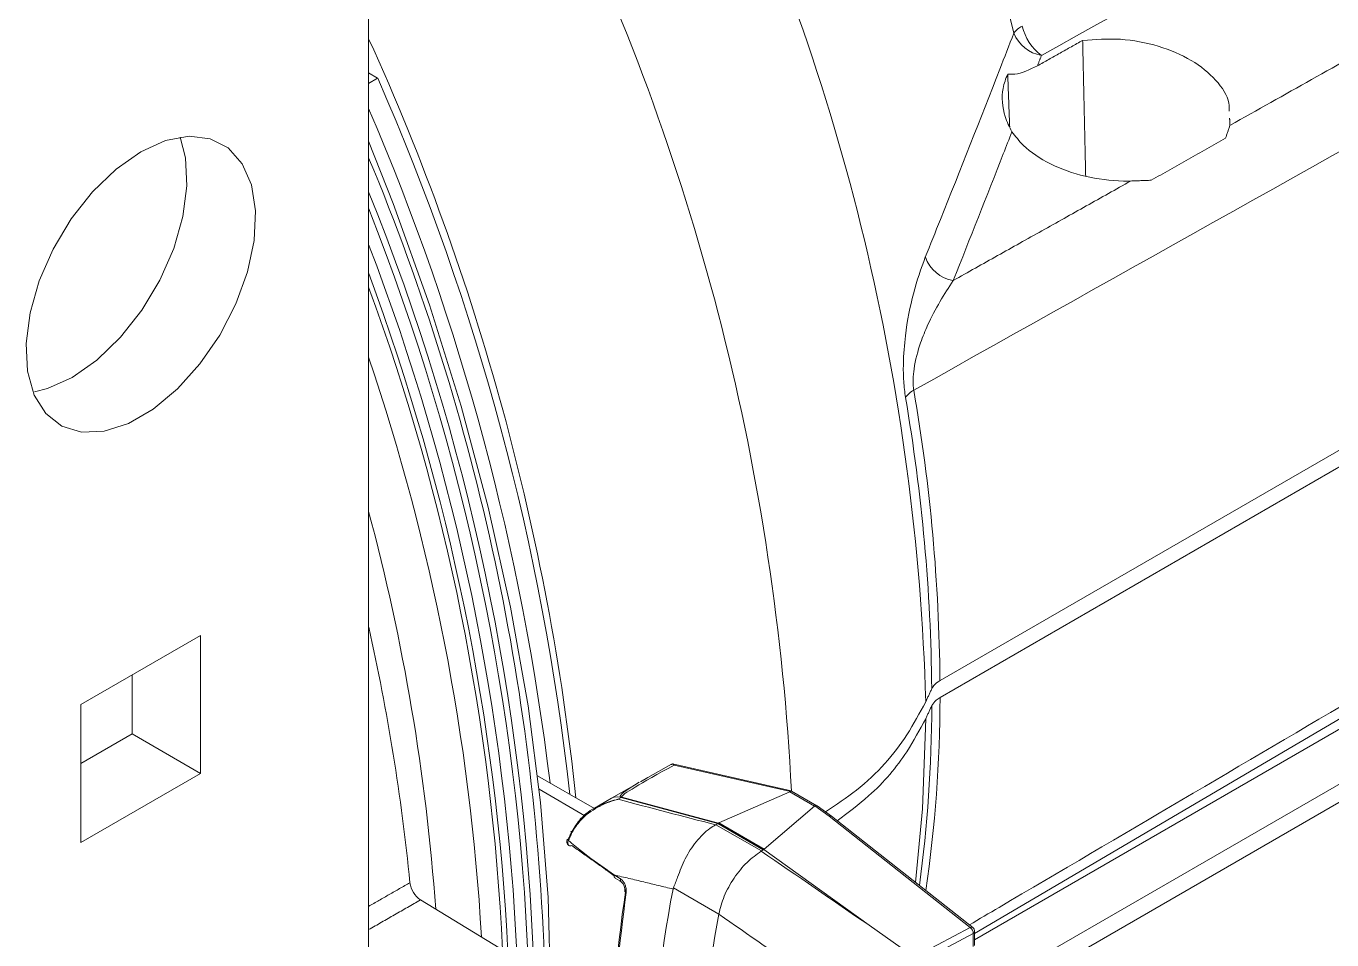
# Model space of a CAD drawing. Extents: x 2 to 136, y 1 to 99.
# Drawn here: x 15.573 to 18.105, y 11.225 to 12.997 of the extents above; entities that cross this region are included whole.
import ezdxf

# ---------------------------------------------------------------- set-up
doc = ezdxf.new("R2010")
doc.units = 0
doc.header["$MEASUREMENT"] = 0
doc.linetypes.add('SLD-Solid', pattern=[0])
doc.layers.add('OBJECT', color=7, linetype='CONTINUOUS')

msp = doc.modelspace()

# ---------------------------------------------------------------- linework, layer by layer
at = {"layer": 'OBJECT', "linetype": 'SLD-Solid', "lineweight": 15}
for p, q in [((16.2369, 17.185), (16.2369, 10.3174)), ((20.6571, 13.6396), (17.3451, 11.7276)), ((17.3451, 11.6949), (20.6571, 13.6069)), ((16.2544, 12.896), (16.2369, 12.9061)), ((16.2544, 12.896), (16.2369, 12.8859)), ((20.1124, 12.7836), (17.4123, 11.2249)), ((17.4954, 11.1666), (20.1054, 12.6733)), ((17.5312, 11.152), (20.0813, 12.6241)), ((15.9109, 11.8151), (15.679, 11.6812)), ((15.9109, 11.5472), (15.9109, 11.8151)), ((15.778, 11.7383), (15.778, 11.624)), ((15.679, 11.6812), (15.679, 11.4133)), ((15.778, 11.624), (15.679, 11.5668)), ((15.778, 11.624), (15.9109, 11.5472)), ((17.0567, 11.5134), (16.8261, 11.5659)), ((16.8296, 11.5636), (17.0548, 11.5124)), ((15.679, 11.4133), (15.9109, 11.5472)), ((16.5644, 11.5429), (16.6749, 11.4791)), ((16.7616, 11.5301), (16.7082, 11.4993)), ((16.5674, 11.5166), (16.6563, 11.4654)), ((16.7082, 11.4993), (16.6751, 11.4802)), ((16.7207, 11.4973), (16.7267, 11.5007)), ((16.9144, 11.4504), (16.7267, 11.5007)), ((16.7278, 11.5013), (16.9156, 11.451)), ((16.9162, 11.4513), (17.054, 11.5118)), ((17.054, 11.5118), (17.1018, 11.4842)), ((17.1065, 11.4847), (17.0568, 11.5133)), ((17.1018, 11.4842), (17.0042, 11.4005)), ((17.102, 11.4843), (17.1018, 11.4842)), ((17.102, 11.4843), (17.1299, 11.4642)), ((17.1347, 11.4644), (17.1067, 11.4845)), ((16.9098, 11.4478), (16.9102, 11.448)), ((16.9102, 11.448), (16.9139, 11.4501)), ((16.9986, 11.397), (16.9102, 11.448)), ((16.9139, 11.4501), (16.9144, 11.4504)), ((16.9139, 11.4501), (17.0023, 11.3991)), ((16.9156, 11.451), (16.9162, 11.4513)), ((17.0042, 11.4005), (16.9162, 11.4513)), ((17.1299, 11.4642), (17.4036, 11.2486)), ((17.4085, 11.2487), (17.1348, 11.4644)), ((16.9986, 11.397), (16.9983, 11.3968)), ((17.0023, 11.3991), (16.9986, 11.397)), ((17.2075, 11.2529), (17.0034, 11.3997)), ((16.8281, 11.3254), (16.9161, 11.2746)), ((16.3375, 11.3021), (16.5606, 11.1665)), ((17.3083, 11.1984), (17.4036, 11.2486)), ((17.4095, 11.2368), (17.3232, 11.1913)), ((17.4095, 11.2119), (17.4095, 11.2368)), ((17.4123, 11.2134), (17.4123, 11.2408))]:
    msp.add_line(p, q, dxfattribs=at)
at = {"layer": 'OBJECT', "linetype": 'SLD-Solid', "lineweight": 15, "flags": 128}
for points in [[(17.4123, 11.2369), (17.9785, 11.5697), (20.6321, 13.1299)], [(15.795, 12.7533), (15.7471, 12.7196), (15.7015, 12.6755), (15.6602, 12.623), (15.6252, 12.5646), (15.5982, 12.5029), (15.5804, 12.441), (15.5726, 12.3816), (15.5752, 12.3276), (15.5881, 12.2814), (15.6106, 12.2453), (15.6418, 12.2209), (15.6801, 12.2094), (15.7239, 12.2113), (15.7709, 12.2265), (15.8191, 12.2543), (15.8661, 12.2934), (15.9098, 12.342), (15.9482, 12.3977), (15.9793, 12.4581), (16.0019, 12.5203), (16.0148, 12.5813), (16.0174, 12.6384), (16.0096, 12.6888), (15.9918, 12.7301), (15.9647, 12.7606), (15.9298, 12.7786), (15.8885, 12.7835), (15.8429, 12.7749), (15.795, 12.7533)], [(15.8713, 12.7818), (15.8818, 12.7413), (15.8845, 12.6873), (15.8767, 12.6279), (15.8588, 12.5659), (15.8318, 12.5043), (15.7968, 12.4459), (15.7556, 12.3934), (15.7099, 12.3492), (15.662, 12.3156)], [(16.2369, 12.7739), (16.2844, 12.6531), (16.3548, 12.4562), (16.4163, 12.2595), (16.4689, 12.0638), (16.5121, 11.87), (16.546, 11.6787), (16.5702, 11.4908), (16.5848, 11.307), (16.5897, 11.1282), (16.5848, 10.9549), (16.5812, 10.9002)], [(15.662, 12.3156), (15.6142, 12.294), (15.5891, 12.2877)], [(17.3173, 11.6535), (17.3111, 11.4787), (17.2977, 11.336)], [(16.8244, 11.5652), (16.7785, 11.5398), (16.7642, 11.5314)], [(16.7251, 11.5015), (16.7189, 11.5021), (16.7133, 11.5014), (16.7082, 11.4993), (16.7082, 11.4993)], [(16.6315, 11.4332), (16.6305, 11.4338), (16.6298, 11.4343), (16.6293, 11.4347), (16.6291, 11.4349), (16.6292, 11.435), (16.6295, 11.4349), (16.6301, 11.4347), (16.6309, 11.4344)], [(16.6243, 11.4172), (16.6233, 11.4179), (16.6225, 11.4185), (16.6221, 11.419), (16.6219, 11.4194), (16.6219, 11.4196)], [(16.7153, 11.3442), (16.7238, 11.3388), (16.7274, 11.3365)], [(16.7362, 11.3162), (16.7351, 11.317), (16.7343, 11.3178), (16.7338, 11.3186), (16.7336, 11.3194), (16.7336, 11.3198)]]:
    msp.add_lwpolyline(points, dxfattribs=at)
at = {"layer": 'OBJECT', "linetype": 'SLD-Solid', "lineweight": 15}
for centre, radius, start, end in [((13.4242, 11.9843), 4.185, 13.8093, 23.4219), ((12.9463, 11.5618), 4.3728, 1.6299, 25.364), ((12.4467, 11.2802), 4.6161, 2.8941, 25.512), ((17.5269, 12.9539), 0.0486, 117.4356, 142.8395), ((17.6003, 13.0192), 0.0983, 193.0569, 233.543), ((11.8836, 10.9927), 4.7824, 6.0874, 24.4562), ((17.5536, 13.0098), 0.0706, 202.0797, 260.414), ((11.9012, 10.9838), 4.7547, 6.3141, 23.714), ((11.8612, 10.9598), 4.7616, 6.8641, 23.2249), ((12.13, 11.0267), 4.4506, 1.4864, 22.6645), ((12.1098, 11.0105), 4.4504, 2.0217, 21.9737), ((12.1031, 11.0034), 4.4469, 2.2119, 21.6265), ((12.1173, 10.9951), 4.4117, 2.5098, 20.9655), ((17.3827, 12.5727), 0.0702, 199.8789, 260.2922), ((12.1089, 10.9844), 4.4035, 2.7938, 20.3724), ((12.2, 11.0066), 4.3011, 2.651, 20.1856), ((12.1855, 10.9827), 4.2774, 3.3185, 18.7062), ((17.3141, 12.2525), 0.0431, 117.3429, 146.5423), ((13.835, 11.695), 3.5102, 0.5313, 9.7723), ((13.8099, 11.679), 3.5193, 0.5305, 9.7724), ((12.2593, 10.9878), 4.1184, 4.1268, 15.0258), ((12.1878, 10.9223), 4.1499, 5.7143, 12.6492), ((14.6565, 11.6864), 2.6726, 352.338, 359.8391), ((14.6957, 11.7018), 2.6495, 351.7223, 359.8511), ((16.7313, 11.4701), 0.032, 97.2067, 101.1818), ((16.738, 11.481), 0.0228, 116.77, 119.9855), ((16.6312, 11.4157), 0.01, 157.3799, 231.6821), ((16.6232, 11.4179), 0.0021, 65.07, 127.3901), ((16.6307, 11.413), 0.00768, 146.7818, 221.9072), ((16.6283, 11.4126), 0.00581, 234.617, 295.1504), ((16.719, 11.3488), 0.00589, 161.6444, 230.9674), ((16.3637, 11.3411), 0.047, 186.8766, 236.198), ((16.7311, 11.341), 0.00586, 161.5375, 231.9943), ((16.7163, 11.3228), 0.0176, 350.0275, 50.4737), ((19.3364, 10.8443), 2.5544, 169.1946, 178.2621), ((19.4803, 10.7855), 2.6103, 169.2043, 176.7876), ((17.4061, 11.2448), 0.00458, 57.7681, 123.2616), ((17.3946, 11.2368), 0.0149, 359.9846, 52.9423), ((17.4023, 11.2408), 0.01, 0, 51.7639), ((17.4074, 11.2412), 0.00492, 294.4, 354.9528)]:
    msp.add_arc(centre, radius, start, end, dxfattribs=at)
for centre, major_axis, ratio, start_param, end_param in [((17.136, 11.707), (0.4087, 0.2053), 0.030857, 2.402916, 3.123581), ((17.1404, 11.6795), (0.4156, 0.1775), 0.058119, 2.691171, 3.162847), ((17.1404, 11.6795), (0.4156, 0.1775), 0.058119, 3.162847, 3.215511), ((17.136, 11.707), (0.4087, 0.2053), 0.030857, 3.123581, 3.176244), ((17.0274, 11.5188), (0.0277, -0.0059), 0.181801, 6.036304, 6.176905), ((18.1204, 12.3604), (5.759, -1.2811), 0.198331, 4.511214, 4.544905), ((17.1012, 11.4762), (0.00543, 0.00841), 0.541118, 6.256151, 7.043177), ((17.1287, 11.4564), (0.00602, 0.00799), 0.518549, 6.271793, 7.081603), ((15.6204, 14.2848), (13.5348, -9.6488), 0.094709, 4.881554, 4.897066), ((17.6933, 10.9021), (0.6943, -0.494), 0.104684, 3.080674, 3.093765), ((17.6938, 10.9019), (0.691, -0.4971), 0.099986, 3.117347, 3.130436), ((18.1391, 11.9086), (0.9767, 2.0021), 0.525016, 2.109283, 2.305521)]:
    msp.add_ellipse(centre, major_axis=major_axis, ratio=ratio, start_param=start_param, end_param=end_param, dxfattribs=at)
for points, knots in [([(20.4586, 14.572), (20.1532, 14.4011), (19.5424, 14.0593), (18.5702, 13.5153), (17.9033, 13.1423), (17.5419, 12.9401)], [0, 0, 0, 0, 0.314137, 0.628275, 1, 1, 1, 1]), ([(20.6555, 14.1746), (20.5964, 14.1415), (20.3011, 13.976), (19.1808, 13.348), (18.1194, 12.7532), (17.2943, 12.2908)], [0, 0, 0, 0, 0.052722, 0.263609, 1, 1, 1, 1]), ([(17.9074, 12.8045), (18.0131, 12.8638), (18.4238, 13.0942), (19.1898, 13.5241), (19.8502, 13.8947), (20.2056, 14.0941)], [0, 0, 0, 0, 0.137909, 0.536076, 1, 1, 1, 1]), ([(17.4021, 11.2537), (17.4213, 11.265), (17.6768, 11.4153), (18.7614, 12.0533), (19.8265, 12.6801), (20.6555, 13.1679)], [0, 0, 0, 0, 0.017721, 0.235594, 1, 1, 1, 1]), ([(17.3166, 12.5489), (17.3264, 12.5731), (17.375, 12.6946), (17.4323, 12.8394), (17.4791, 12.9599), (17.4882, 12.9832)], [0, 0, 0, 0, 0.167872, 0.839364, 1, 1, 1, 1]), ([(17.9061, 12.832), (17.9062, 12.8372), (17.9063, 12.8577), (17.8823, 12.8933), (17.8352, 12.9323), (17.7699, 12.9601), (17.6952, 12.9747), (17.6462, 12.9711), (17.6217, 12.9693)], [0, 0, 0, 0, 0.062375, 0.249368, 0.436897, 0.624938, 0.813071, 1, 1, 1, 1]), ([(17.5341, 12.92), (17.519, 12.9125), (17.4988, 12.9024), (17.4809, 12.9036), (17.4764, 12.9038)], [0, 0, 0, 0, 0.74649, 1, 1, 1, 1]), ([(17.4764, 12.9038), (17.4728, 12.8951), (17.4634, 12.8724), (17.4669, 12.8266), (17.4797, 12.8015), (17.4846, 12.792)], [0, 0, 0, 0, 0.281228, 0.727865, 1, 1, 1, 1]), ([(17.4846, 12.792), (17.479, 12.7778), (17.4415, 12.6815), (17.4033, 12.5854), (17.3708, 12.5035)], [0, 0, 0, 0, 0.147984, 1, 1, 1, 1]), ([(17.4846, 12.792), (17.4915, 12.7831), (17.5096, 12.7597), (17.5573, 12.7279), (17.6253, 12.7035), (17.6807, 12.6963), (17.7101, 12.6965), (17.7148, 12.6965)], [0, 0, 0, 0, 0.162696, 0.424831, 0.687546, 0.950209, 1, 1, 1, 1]), ([(17.2781, 12.2763), (17.2768, 12.2868), (17.274, 12.3078), (17.2736, 12.35), (17.2785, 12.4108), (17.2929, 12.4831), (17.3085, 12.5264), (17.3166, 12.5489)], [0, 0, 0, 0, 0.101178, 0.201859, 0.374018, 0.675191, 1, 1, 1, 1]), ([(17.3708, 12.5035), (17.3534, 12.4766), (17.3304, 12.4412), (17.3059, 12.3804), (17.2956, 12.3442), (17.2926, 12.3128), (17.2931, 12.2988), (17.2941, 12.2923), (17.2943, 12.2908)], [0, 0, 0, 0, 0.49037, 0.647323, 0.850236, 0.921686, 0.982752, 1, 1, 1, 1]), ([(17.3451, 11.7276), (17.3406, 11.7245), (17.3335, 11.7196), (17.3302, 11.7137), (17.3291, 11.7115)], [0, 0, 0, 0, 0.643567, 1, 1, 1, 1]), ([(17.123, 11.4728), (17.1436, 11.4866), (17.2102, 11.5309), (17.2735, 11.6048), (17.3058, 11.6648), (17.3173, 11.6862)], [0, 0, 0, 0, 0.224074, 0.723108, 1, 1, 1, 1]), ([(17.3291, 11.6789), (17.3315, 11.6827), (17.3352, 11.6886), (17.3425, 11.6933), (17.3451, 11.6949)], [0, 0, 0, 0, 0.643557, 1, 1, 1, 1]), ([(17.3173, 11.6535), (17.3058, 11.6321), (17.278, 11.5801), (17.2218, 11.5125), (17.1668, 11.4714), (17.1458, 11.4557)], [0, 0, 0, 0, 0.30214, 0.732482, 1, 1, 1, 1]), ([(16.8266, 11.5658), (16.8276, 11.5653), (16.8285, 11.5648), (16.8296, 11.5637), (16.8296, 11.5636)], [0, 0, 0, 0, 0.980022, 1, 1, 1, 1]), ([(17.0568, 11.5133), (17.0568, 11.5133), (17.0567, 11.5135), (17.0558, 11.5133), (17.0551, 11.5126), (17.0548, 11.5124)], [0, 0, 0, 0, 0.116856, 0.672284, 1, 1, 1, 1]), ([(16.7207, 11.4973), (16.7205, 11.4972), (16.7192, 11.497), (16.7151, 11.496), (16.7012, 11.4924), (16.6766, 11.4826), (16.6482, 11.4632), (16.6361, 11.4431), (16.6309, 11.4344)], [0, 0, 0, 0, 0.003659, 0.034965, 0.112488, 0.381452, 0.732443, 1, 1, 1, 1]), ([(16.6315, 11.4332), (16.6364, 11.441), (16.6491, 11.461), (16.6797, 11.4826), (16.7059, 11.4932), (16.7194, 11.4969), (16.7205, 11.4972), (16.7207, 11.4973)], [0, 0, 0, 0, 0.244745, 0.62673, 0.967928, 0.996144, 1, 1, 1, 1]), ([(16.9098, 11.4478), (16.9061, 11.4455), (16.8928, 11.4373), (16.8715, 11.4162), (16.8499, 11.383), (16.8376, 11.3499), (16.8308, 11.3323), (16.8281, 11.3254)], [0, 0, 0, 0, 0.097508, 0.351332, 0.599305, 0.843154, 1, 1, 1, 1]), ([(16.7134, 11.3506), (16.709, 11.3536), (16.6869, 11.3686), (16.6566, 11.3906), (16.6327, 11.4103), (16.6243, 11.4172)], [0, 0, 0, 0, 0.139684, 0.698664, 1, 1, 1, 1]), ([(16.9983, 11.3968), (16.989, 11.3901), (16.9703, 11.3766), (16.945, 11.3451), (16.9251, 11.31), (16.9191, 11.2862), (16.9161, 11.2746)], [0, 0, 0, 0, 0.253584, 0.507164, 0.760847, 1, 1, 1, 1]), ([(16.7362, 11.3162), (16.7363, 11.3184), (16.7367, 11.3227), (16.7351, 11.3298), (16.7322, 11.3361), (16.7288, 11.3405), (16.7264, 11.3423), (16.7255, 11.3429)], [0, 0, 0, 0, 0.21906, 0.43802, 0.659216, 0.880003, 1, 1, 1, 1]), ([(16.7046, 10.9393), (16.7047, 10.9448), (16.705, 10.9723), (16.7086, 11.094), (16.7239, 11.2169), (16.7362, 11.3162)], [0, 0, 0, 0, 0.045653, 0.228294, 1, 1, 1, 1]), ([(16.9161, 11.2744), (16.9735, 11.2344), (17.0722, 11.1657), (17.171, 11.097), (17.2124, 11.0682)], [0, 0, 0, 0, 0.58145, 1, 1, 1, 1]), ([(17.7134, 10.8971), (17.7093, 10.8999), (17.6888, 10.9142), (17.6029, 10.9741), (17.4376, 11.0895), (17.2901, 11.1942), (17.2075, 11.2529)], [0, 0, 0, 0, 0.024148, 0.120739, 0.507103, 1, 1, 1, 1])]:
    msp.add_open_spline(points, degree=3, knots=knots, dxfattribs=at)
for points in [[(17.5341, 12.92), (17.6217, 12.9693)], [(17.6217, 12.9693), (17.6276, 12.7058)], [(17.5419, 12.9401), (17.5341, 12.92)], [(17.4764, 12.9038), (17.4802, 12.8019)], [(17.9074, 12.8045), (17.9068, 12.8182)], [(17.9074, 12.8045), (17.8989, 12.7795)], [(17.8989, 12.7795), (17.7547, 12.698)], [(17.3708, 12.5035), (17.7148, 12.6965)], [(17.7547, 12.698), (17.7148, 12.6965)], [(17.3291, 11.7115), (17.3173, 11.6862)], [(17.3173, 11.6535), (17.3291, 11.6789)], [(16.8233, 11.5645), (16.8266, 11.5658)], [(16.9156, 11.451), (16.9144, 11.4504)], [(16.6309, 11.4344), (16.6241, 11.4198)], [(16.6243, 11.4172), (16.6315, 11.4332)], [(16.6308, 11.4074), (16.7134, 11.3491)], [(16.7134, 11.3506), (16.8273, 11.3231)], [(16.7255, 11.3429), (16.7134, 11.3506)], [(16.2369, 11.2896), (16.317, 11.3355)], [(16.8273, 11.3231), (16.8281, 11.3254)], [(16.3375, 11.3021), (16.2369, 11.2444)], [(16.9161, 11.2746), (16.9161, 11.2744)]]:
    msp.add_open_spline(points, degree=1, dxfattribs=at)

doc.saveas('drawing.dxf')
